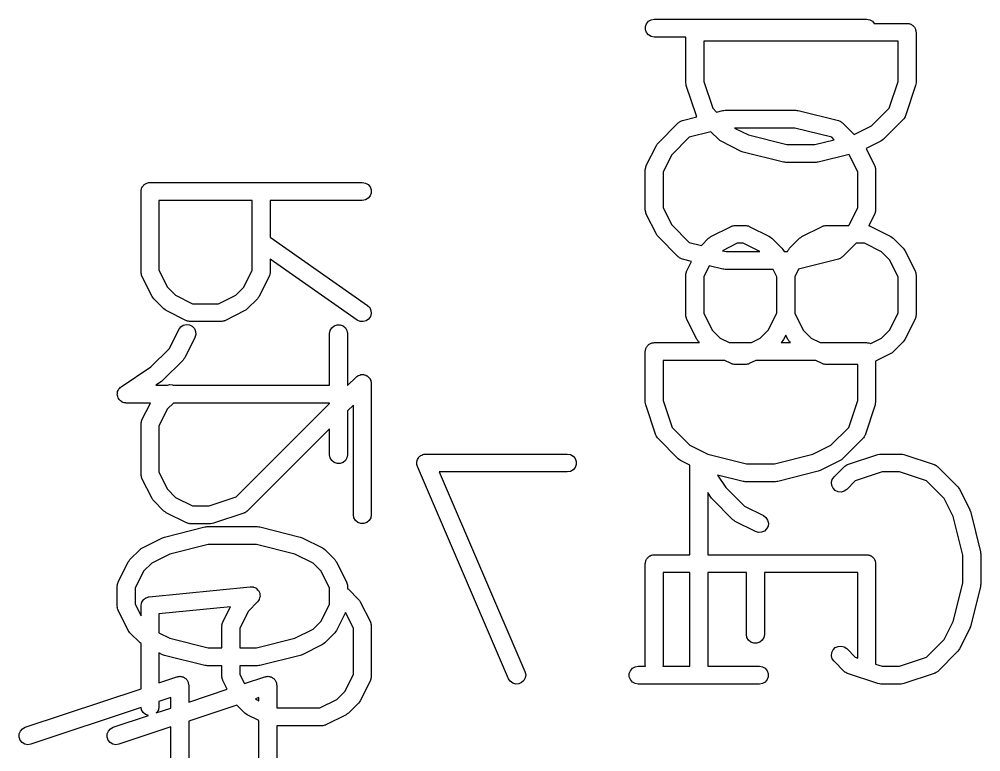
# Model space of a CAD drawing. Extents: x 7.9 to 72.3, y -91 to -26.2.
# Drawn here: x 56.13 to 61.59, y -48.11 to -43.94 of the extents above; entities that cross this region are included whole.
import ezdxf

# ---------------------------------------------------------------- set-up
doc = ezdxf.new("R2010")
doc.units = 0
doc.header["$MEASUREMENT"] = 0
doc.layers.add('BLACK', color=7, linetype='CONTINUOUS')

msp = doc.modelspace()

# ---------------------------------------------------------------- linework, layer by layer
at = {"layer": 'Black'}
for p, q in [((59.686, -43.9849), (59.6921, -43.9684)), ((59.6921, -43.9684), (59.7034, -43.9548)), ((59.7034, -43.9548), (59.7187, -43.946)), ((59.7187, -43.946), (59.736, -43.943)), ((59.736, -43.943), (60.9425, -43.943)), ((60.9425, -43.943), (60.9599, -43.946)), ((60.9599, -43.946), (60.9752, -43.9548)), ((60.9752, -43.9548), (60.9849, -43.9665)), ((60.9849, -43.9665), (61.1725, -43.9665)), ((61.1725, -43.9665), (61.1769, -43.9672)), ((61.1769, -43.9672), (61.1814, -43.9672)), ((61.1814, -43.9672), (61.1855, -43.9688)), ((61.1855, -43.9688), (61.1899, -43.9695)), ((61.1899, -43.9695), (61.1938, -43.9717)), ((61.1938, -43.9717), (61.1979, -43.9733)), ((61.1979, -43.9733), (61.2014, -43.9761)), ((59.686, -44.0026), (59.686, -43.9849)), ((59.6921, -44.0192), (59.686, -44.0026)), ((59.7034, -44.0327), (59.6921, -44.0192)), ((61.2014, -43.9761), (61.2052, -43.9783)), ((61.2052, -43.9783), (61.2081, -43.9818)), ((61.2081, -43.9818), (61.2115, -43.9846)), ((61.2115, -43.9846), (61.2137, -43.9885)), ((61.2137, -43.9885), (61.2165, -43.9919)), ((61.2165, -43.9919), (61.2181, -43.996)), ((61.2181, -43.996), (61.2203, -43.9999)), ((61.2203, -43.9999), (61.2211, -44.0043)), ((61.2211, -44.0043), (61.2226, -44.0084)), ((61.2226, -44.0084), (61.2226, -44.0129)), ((61.2226, -44.0129), (61.2233, -44.0173)), ((61.2233, -44.0173), (61.2233, -44.3045)), ((59.7187, -44.0415), (59.7034, -44.0327)), ((59.736, -44.0446), (59.7187, -44.0415)), ((59.9152, -44.0446), (59.736, -44.0446)), ((59.9152, -44.3045), (59.9152, -44.0446)), ((60.0168, -44.0681), (60.0168, -44.2963)), ((61.1217, -44.0681), (60.0168, -44.0681)), ((61.1217, -44.2963), (61.1217, -44.0681)), ((60.0168, -44.2963), (60.0679, -44.4494)), ((61.0707, -44.4494), (61.1217, -44.2963)), ((59.9167, -44.3125), (59.9152, -44.3045)), ((59.9179, -44.3206), (59.9167, -44.3125)), ((59.9753, -44.4929), (59.9179, -44.3206)), ((61.2207, -44.3206), (61.1633, -44.4929)), ((61.2219, -44.3125), (61.2207, -44.3206)), ((61.2233, -44.3045), (61.2219, -44.3125)), ((60.0679, -44.4494), (60.0892, -44.4707)), ((60.0892, -44.4707), (60.1259, -44.4616)), ((60.1259, -44.4616), (60.1321, -44.4611)), ((60.1321, -44.4611), (60.1382, -44.46)), ((60.1382, -44.46), (60.5404, -44.46)), ((60.5404, -44.46), (60.5465, -44.4611)), ((60.5465, -44.4611), (60.5527, -44.4616)), ((60.5527, -44.4616), (60.7825, -44.519)), ((60.9701, -44.55), (61.0707, -44.4494)), ((59.8869, -44.5222), (59.8916, -44.521)), ((59.8916, -44.521), (59.8961, -44.519)), ((59.8961, -44.519), (59.9776, -44.4986)), ((59.9767, -44.4955), (59.9753, -44.4929)), ((59.9775, -44.4983), (59.9767, -44.4955)), ((59.9776, -44.4986), (59.9775, -44.4983)), ((60.7825, -44.519), (60.787, -44.521)), ((60.787, -44.521), (60.7917, -44.5222)), ((61.151, -44.5128), (61.0361, -44.6277)), ((61.1527, -44.5104), (61.151, -44.5128)), ((61.1549, -44.5085), (61.1527, -44.5104)), ((61.1577, -44.5032), (61.1549, -44.5085)), ((61.1611, -44.4983), (61.1577, -44.5032)), ((61.1619, -44.4955), (61.1611, -44.4983)), ((61.1633, -44.4929), (61.1619, -44.4955)), ((59.7576, -44.6473), (59.8725, -44.5324)), ((59.8725, -44.5324), (59.8765, -44.5296)), ((59.8765, -44.5296), (59.88, -44.5262)), ((59.88, -44.5262), (59.8836, -44.5246)), ((59.8836, -44.5246), (59.8869, -44.5222)), ((60.1917, -44.5616), (60.271, -44.6013)), ((60.5341, -44.5616), (60.1917, -44.5616)), ((60.7442, -44.6142), (60.5341, -44.5616)), ((60.7917, -44.5222), (60.7949, -44.5245)), ((60.7949, -44.5245), (60.7986, -44.5262)), ((60.7986, -44.5262), (60.8021, -44.5296)), ((60.8021, -44.5296), (60.8061, -44.5324)), ((60.8061, -44.5324), (60.8726, -44.5988)), ((60.8726, -44.5988), (60.9701, -44.55)), ((59.9344, -44.6142), (59.8352, -44.7133)), ((60.058, -44.5832), (59.9344, -44.6142)), ((60.1025, -44.6277), (60.058, -44.5832)), ((60.1092, -44.6324), (60.1025, -44.6277)), ((60.271, -44.6013), (60.4894, -44.6559)), ((60.6492, -44.6559), (60.7586, -44.6285)), ((60.7586, -44.6285), (60.7442, -44.6142)), ((61.0361, -44.6277), (61.0295, -44.6324)), ((59.6906, -44.7754), (59.7481, -44.6605)), ((59.7481, -44.6605), (59.7529, -44.6539)), ((59.7529, -44.6539), (59.7576, -44.6473)), ((60.1157, -44.6372), (60.1092, -44.6324)), ((60.2306, -44.6947), (60.1157, -44.6372)), ((60.4894, -44.6559), (60.6492, -44.6559)), ((61.0229, -44.6372), (60.9397, -44.6788)), ((60.9397, -44.6788), (60.988, -44.7754)), ((61.0295, -44.6324), (61.0229, -44.6372)), ((59.8352, -44.7133), (59.7868, -44.8101)), ((60.2359, -44.6963), (60.2306, -44.6947)), ((60.241, -44.6985), (60.2359, -44.6963)), ((60.4708, -44.756), (60.241, -44.6985)), ((60.8424, -44.7123), (60.6678, -44.756)), ((60.8433, -44.7133), (60.8424, -44.7123)), ((60.8917, -44.8101), (60.8433, -44.7133)), ((59.6856, -44.7923), (59.6873, -44.7866)), ((59.6858, -44.7952), (59.6856, -44.7923)), ((59.6873, -44.7866), (59.6883, -44.7807)), ((59.6883, -44.7807), (59.6898, -44.7782)), ((59.6898, -44.7782), (59.6906, -44.7754)), ((60.477, -44.7564), (60.4708, -44.756)), ((60.4831, -44.7575), (60.477, -44.7564)), ((60.6555, -44.7575), (60.4831, -44.7575)), ((60.6616, -44.7564), (60.6555, -44.7575)), ((60.6678, -44.756), (60.6616, -44.7564)), ((60.988, -44.7754), (60.9888, -44.7782)), ((60.9888, -44.7782), (60.9903, -44.7807)), ((60.9903, -44.7807), (60.9913, -44.7866)), ((60.9913, -44.7866), (60.993, -44.7923)), ((60.993, -44.7923), (60.9928, -44.7952)), ((59.6852, -44.7981), (59.6858, -44.7952)), ((59.6852, -45.0279), (59.6852, -44.7981)), ((59.7868, -44.8101), (59.7868, -45.0159)), ((60.8917, -45.0159), (60.8917, -44.8101)), ((60.9928, -44.7952), (60.9933, -44.7981)), ((60.9933, -44.7981), (60.9933, -45.0279)), ((56.8233, -44.9049), (56.8255, -44.901)), ((56.8255, -44.901), (56.8271, -44.8969)), ((56.8271, -44.8969), (56.8299, -44.8935)), ((56.8299, -44.8935), (56.8321, -44.8896)), ((56.8321, -44.8896), (56.8355, -44.8868)), ((56.8355, -44.8868), (56.8384, -44.8833)), ((56.8384, -44.8833), (56.8422, -44.8811)), ((56.8422, -44.8811), (56.8456, -44.8783)), ((56.8456, -44.8783), (56.8498, -44.8767)), ((56.8498, -44.8767), (56.8537, -44.8745)), ((56.8537, -44.8745), (56.8581, -44.8738)), ((56.8581, -44.8738), (56.8622, -44.8722)), ((56.8622, -44.8722), (56.8667, -44.8722)), ((56.8667, -44.8722), (56.871, -44.8715)), ((56.871, -44.8715), (58.0775, -44.8715)), ((58.0775, -44.8715), (58.0949, -44.8745)), ((58.0949, -44.8745), (58.1102, -44.8833)), ((58.1102, -44.8833), (58.1215, -44.8969)), ((58.1215, -44.8969), (58.1276, -44.9134)), ((56.8202, -44.9223), (56.821, -44.9179)), ((56.8202, -45.3819), (56.8202, -44.9223)), ((56.821, -44.9134), (56.8225, -44.9093)), ((56.821, -44.9179), (56.821, -44.9134)), ((56.8225, -44.9093), (56.8233, -44.9049)), ((58.1215, -44.9477), (58.1102, -44.9612)), ((58.1276, -44.9311), (58.1215, -44.9477)), ((58.1276, -44.9134), (58.1276, -44.9311)), ((56.9218, -44.9731), (56.9218, -45.3699)), ((57.4522, -44.9731), (56.9218, -44.9731)), ((57.4522, -45.3699), (57.4522, -44.9731)), ((58.0775, -44.9731), (57.5538, -44.9731)), ((57.5538, -44.9731), (57.5538, -45.1831)), ((58.0949, -44.97), (58.0775, -44.9731)), ((58.1102, -44.9612), (58.0949, -44.97)), ((59.6858, -45.0308), (59.6852, -45.0279)), ((59.6856, -45.0337), (59.6858, -45.0308)), ((59.6873, -45.0394), (59.6856, -45.0337)), ((59.6883, -45.0453), (59.6873, -45.0394)), ((59.6898, -45.0478), (59.6883, -45.0453)), ((59.6906, -45.0506), (59.6898, -45.0478)), ((59.7481, -45.1655), (59.6906, -45.0506)), ((59.7868, -45.0159), (59.8353, -45.1127)), ((60.8433, -45.1127), (60.8917, -45.0159)), ((60.988, -45.0506), (60.9545, -45.1176)), ((60.9888, -45.0478), (60.988, -45.0506)), ((60.9903, -45.0453), (60.9888, -45.0478)), ((60.9913, -45.0394), (60.9903, -45.0453)), ((60.993, -45.0337), (60.9913, -45.0394)), ((60.9933, -45.0279), (60.9928, -45.0308)), ((60.9928, -45.0308), (60.993, -45.0337)), ((59.8353, -45.1127), (59.9344, -45.2118)), ((60.0582, -45.1783), (60.1731, -45.1209)), ((60.1731, -45.1209), (60.1759, -45.12)), ((60.1759, -45.12), (60.1785, -45.1186)), ((60.1785, -45.1186), (60.1843, -45.1175)), ((60.1843, -45.1175), (60.19, -45.1158)), ((60.19, -45.1158), (60.193, -45.116)), ((60.193, -45.116), (60.1959, -45.1155)), ((60.1959, -45.1155), (60.2533, -45.1155)), ((60.2533, -45.1155), (60.2562, -45.116)), ((60.2562, -45.116), (60.2591, -45.1158)), ((60.2591, -45.1158), (60.2648, -45.1175)), ((60.2648, -45.1175), (60.2707, -45.1186)), ((60.2707, -45.1186), (60.2732, -45.12)), ((60.2732, -45.12), (60.276, -45.1209)), ((60.276, -45.1209), (60.3909, -45.1783)), ((60.5753, -45.1783), (60.6902, -45.1209)), ((60.6902, -45.1209), (60.693, -45.12)), ((60.693, -45.12), (60.6956, -45.1186)), ((60.6956, -45.1186), (60.7014, -45.1175)), ((60.7014, -45.1175), (60.7071, -45.1158)), ((60.7071, -45.1158), (60.71, -45.116)), ((60.71, -45.116), (60.7129, -45.1155)), ((60.7129, -45.1155), (60.8406, -45.1155)), ((60.8406, -45.1155), (60.8433, -45.1127)), ((60.9545, -45.1176), (60.9601, -45.1186)), ((60.9601, -45.1186), (60.9626, -45.12)), ((60.9626, -45.12), (60.9655, -45.1209)), ((60.9655, -45.1209), (61.0804, -45.1783)), ((59.7529, -45.1721), (59.7481, -45.1655)), ((59.7576, -45.1787), (59.7529, -45.1721)), ((57.5538, -45.1831), (58.1067, -45.5701)), ((59.8725, -45.2936), (59.7576, -45.1787)), ((59.9344, -45.2118), (60.0037, -45.2292)), ((60.0037, -45.2292), (60.045, -45.1878)), ((60.045, -45.1878), (60.0517, -45.1832)), ((60.0517, -45.1832), (60.0582, -45.1783)), ((60.2078, -45.2171), (60.1237, -45.2592)), ((60.2413, -45.2171), (60.2078, -45.2171)), ((60.3358, -45.2644), (60.2413, -45.2171)), ((60.3909, -45.1783), (60.3975, -45.1832)), ((60.3975, -45.1832), (60.4041, -45.1878)), ((60.4041, -45.1878), (60.4616, -45.2453)), ((60.5046, -45.2453), (60.5621, -45.1878)), ((60.5621, -45.1878), (60.5688, -45.1832)), ((60.5688, -45.1832), (60.5753, -45.1783)), ((60.8826, -45.2171), (60.8061, -45.2936)), ((60.9307, -45.2171), (60.8826, -45.2171)), ((61.0276, -45.2655), (60.9307, -45.2171)), ((61.0804, -45.1783), (61.0869, -45.1832)), ((61.0869, -45.1832), (61.0936, -45.1878)), ((61.0936, -45.1878), (61.151, -45.2453)), ((60.1237, -45.2592), (60.1445, -45.2644)), ((60.1445, -45.2644), (60.3358, -45.2644)), ((60.4616, -45.2453), (60.4663, -45.252)), ((60.4663, -45.252), (60.4711, -45.2585)), ((60.4711, -45.2585), (60.474, -45.2644)), ((60.474, -45.2644), (60.4922, -45.2644)), ((60.4922, -45.2644), (60.4951, -45.2585)), ((60.4951, -45.2585), (60.5, -45.252)), ((60.5, -45.252), (60.5046, -45.2453)), ((61.0733, -45.3113), (61.0276, -45.2655)), ((61.151, -45.2453), (61.1557, -45.252)), ((61.1557, -45.252), (61.1605, -45.2585)), ((61.1605, -45.2585), (61.218, -45.3734)), ((58.0484, -45.6533), (57.5538, -45.3071)), ((57.5538, -45.3071), (57.5538, -45.3819)), ((59.8765, -45.2964), (59.8725, -45.2936)), ((59.88, -45.2998), (59.8765, -45.2964)), ((59.8836, -45.3014), (59.88, -45.2998)), ((59.8869, -45.3038), (59.8836, -45.3014)), ((59.8916, -45.305), (59.8869, -45.3038)), ((59.8961, -45.307), (59.8916, -45.305)), ((59.9474, -45.3198), (59.8961, -45.307)), ((59.9206, -45.3734), (59.9474, -45.3198)), ((60.7825, -45.307), (60.5562, -45.3636)), ((60.787, -45.305), (60.7825, -45.307)), ((60.7917, -45.3038), (60.787, -45.305)), ((60.795, -45.3014), (60.7917, -45.3038)), ((60.7986, -45.2998), (60.795, -45.3014)), ((60.8021, -45.2964), (60.7986, -45.2998)), ((60.8061, -45.2936), (60.8021, -45.2964)), ((61.1217, -45.4081), (61.0733, -45.3113)), ((56.8208, -45.3848), (56.8202, -45.3819)), ((56.8206, -45.3877), (56.8208, -45.3848)), ((56.8223, -45.3934), (56.8206, -45.3877)), ((56.8233, -45.3993), (56.8223, -45.3934)), ((56.9218, -45.3699), (56.9703, -45.4667)), ((57.4038, -45.4667), (57.4522, -45.3699)), ((57.5518, -45.3934), (57.5508, -45.3993)), ((57.5535, -45.3877), (57.5518, -45.3934)), ((57.5538, -45.3819), (57.5533, -45.3848)), ((57.5533, -45.3848), (57.5535, -45.3877)), ((59.9152, -45.3961), (59.9158, -45.3932)), ((59.9156, -45.3903), (59.9173, -45.3846)), ((59.9158, -45.3932), (59.9156, -45.3903)), ((59.9173, -45.3846), (59.9183, -45.3787)), ((59.9183, -45.3787), (59.9198, -45.3762)), ((59.9198, -45.3762), (59.9206, -45.3734)), ((60.0484, -45.3451), (60.0168, -45.4081)), ((60.1259, -45.3644), (60.0484, -45.3451)), ((60.1321, -45.3649), (60.1259, -45.3644)), ((60.1382, -45.366), (60.1321, -45.3649)), ((60.4112, -45.366), (60.1382, -45.366)), ((60.4323, -45.4081), (60.4112, -45.366)), ((60.5562, -45.3636), (60.5339, -45.4081)), ((61.218, -45.3734), (61.2188, -45.3762)), ((61.2188, -45.3762), (61.2203, -45.3787)), ((61.2203, -45.3787), (61.2213, -45.3846)), ((61.2213, -45.3846), (61.223, -45.3903)), ((61.223, -45.3903), (61.2228, -45.3932)), ((61.2228, -45.3932), (61.2233, -45.3961)), ((56.8248, -45.4018), (56.8233, -45.3993)), ((56.8256, -45.4046), (56.8248, -45.4018)), ((56.8831, -45.5195), (56.8256, -45.4046)), ((57.5485, -45.4046), (57.491, -45.5195)), ((57.5493, -45.4018), (57.5485, -45.4046)), ((57.5508, -45.3993), (57.5493, -45.4018)), ((59.9152, -45.6259), (59.9152, -45.3961)), ((60.0168, -45.4081), (60.0168, -45.6139)), ((60.4323, -45.6139), (60.4323, -45.4081)), ((60.5339, -45.4081), (60.5339, -45.6139)), ((61.1217, -45.6139), (61.1217, -45.4081)), ((61.2233, -45.3961), (61.2233, -45.6259)), ((56.9703, -45.4667), (57.016, -45.5125)), ((57.358, -45.5125), (57.4038, -45.4667)), ((56.8879, -45.526), (56.8831, -45.5195)), ((56.8926, -45.5327), (56.8879, -45.526)), ((56.95, -45.5902), (56.8926, -45.5327)), ((57.016, -45.5125), (57.1128, -45.5609)), ((57.2612, -45.5609), (57.358, -45.5125)), ((57.4815, -45.5327), (57.424, -45.5902)), ((57.4862, -45.526), (57.4815, -45.5327)), ((57.491, -45.5195), (57.4862, -45.526)), ((56.9567, -45.5948), (56.95, -45.5902)), ((56.9632, -45.5997), (56.9567, -45.5948)), ((57.0781, -45.6571), (56.9632, -45.5997)), ((57.1128, -45.5609), (57.2612, -45.5609)), ((57.4108, -45.5997), (57.2959, -45.6571)), ((57.4174, -45.5948), (57.4108, -45.5997)), ((57.424, -45.5902), (57.4174, -45.5948)), ((58.1067, -45.5701), (58.1192, -45.5825)), ((58.1192, -45.5825), (58.1266, -45.5985)), ((58.1266, -45.5985), (58.1282, -45.6161)), ((57.0809, -45.658), (57.0781, -45.6571)), ((57.0835, -45.6594), (57.0809, -45.658)), ((57.0893, -45.6605), (57.0835, -45.6594)), ((57.095, -45.6622), (57.0893, -45.6605)), ((57.098, -45.662), (57.095, -45.6622)), ((57.1009, -45.6625), (57.098, -45.662)), ((57.2732, -45.6625), (57.1009, -45.6625)), ((57.2761, -45.662), (57.2732, -45.6625)), ((57.279, -45.6622), (57.2761, -45.662)), ((57.2847, -45.6605), (57.279, -45.6622)), ((57.2906, -45.6594), (57.2847, -45.6605)), ((57.2931, -45.658), (57.2906, -45.6594)), ((57.2959, -45.6571), (57.2931, -45.658)), ((58.0644, -45.6608), (58.0484, -45.6533)), ((58.082, -45.6623), (58.0644, -45.6608)), ((58.099, -45.6577), (58.082, -45.6623)), ((58.1135, -45.6476), (58.099, -45.6577)), ((58.1236, -45.6332), (58.1135, -45.6476)), ((58.1282, -45.6161), (58.1236, -45.6332)), ((59.9158, -45.6288), (59.9152, -45.6259)), ((59.9156, -45.6317), (59.9158, -45.6288)), ((59.9173, -45.6374), (59.9156, -45.6317)), ((59.9183, -45.6433), (59.9173, -45.6374)), ((59.9198, -45.6458), (59.9183, -45.6433)), ((59.9206, -45.6486), (59.9198, -45.6458)), ((59.9781, -45.7636), (59.9206, -45.6486)), ((60.0168, -45.6139), (60.0652, -45.7107)), ((60.3839, -45.7107), (60.4323, -45.6139)), ((60.5339, -45.6139), (60.5823, -45.7107)), ((61.0733, -45.7107), (61.1217, -45.6139)), ((61.218, -45.6486), (61.1605, -45.7636)), ((61.2188, -45.6458), (61.218, -45.6486)), ((61.2203, -45.6433), (61.2188, -45.6458)), ((61.2213, -45.6374), (61.2203, -45.6433)), ((61.223, -45.6317), (61.2213, -45.6374)), ((61.2233, -45.6259), (61.2228, -45.6288)), ((61.2228, -45.6288), (61.223, -45.6317)), ((56.9816, -45.8146), (57.0353, -45.7071)), ((57.0353, -45.7071), (57.0458, -45.6929)), ((57.0458, -45.6929), (57.0606, -45.6832)), ((57.0606, -45.6832), (57.0777, -45.6791)), ((57.0777, -45.6791), (57.0952, -45.6811)), ((57.0952, -45.6811), (57.111, -45.689)), ((57.111, -45.689), (57.1232, -45.7018)), ((57.1232, -45.7018), (57.1302, -45.718)), ((57.1302, -45.718), (57.1312, -45.7356)), ((57.8917, -45.7298), (57.8948, -45.7124)), ((57.8948, -45.7124), (57.9036, -45.6972)), ((57.9036, -45.6972), (57.9171, -45.6858)), ((57.9171, -45.6858), (57.9337, -45.6798)), ((57.9337, -45.6798), (57.9514, -45.6798)), ((57.9514, -45.6798), (57.9679, -45.6858)), ((57.9679, -45.6858), (57.9815, -45.6972)), ((57.9815, -45.6972), (57.9903, -45.7124)), ((57.9903, -45.7124), (57.9933, -45.7298)), ((60.0652, -45.7107), (60.111, -45.7565)), ((60.3381, -45.7565), (60.3839, -45.7107)), ((60.5823, -45.7107), (60.6281, -45.7565)), ((61.0276, -45.7565), (61.0733, -45.7107)), ((57.1262, -45.7525), (57.0687, -45.8674)), ((57.1312, -45.7356), (57.1262, -45.7525)), ((57.8917, -46.0237), (57.8917, -45.7298)), ((57.9933, -45.7298), (57.9933, -46.0262)), ((59.9829, -45.7701), (59.9781, -45.7636)), ((59.9876, -45.7768), (59.9829, -45.7701)), ((59.9923, -45.7814), (59.9876, -45.7768)), ((60.111, -45.7565), (60.1608, -45.7814)), ((60.2883, -45.7814), (60.3381, -45.7565)), ((60.4616, -45.7768), (60.4569, -45.7814)), ((60.4663, -45.7701), (60.4616, -45.7768)), ((60.4711, -45.7636), (60.4663, -45.7701)), ((60.4831, -45.7395), (60.4711, -45.7636)), ((60.4951, -45.7636), (60.4831, -45.7395)), ((60.5, -45.7701), (60.4951, -45.7636)), ((60.5046, -45.7768), (60.5, -45.7701)), ((60.5093, -45.7814), (60.5046, -45.7768)), ((60.6281, -45.7565), (60.6779, -45.7814)), ((60.9657, -45.7874), (61.0276, -45.7565)), ((61.151, -45.7768), (61.0936, -45.8342)), ((61.1557, -45.7701), (61.151, -45.7768)), ((61.1605, -45.7636), (61.1557, -45.7701)), ((56.876, -45.9201), (56.9816, -45.8146)), ((59.6852, -45.8322), (59.686, -45.8279)), ((59.686, -45.8234), (59.6875, -45.8192)), ((59.686, -45.8279), (59.686, -45.8234)), ((59.6875, -45.8192), (59.6883, -45.8149)), ((59.6883, -45.8149), (59.6905, -45.811)), ((59.6905, -45.811), (59.6921, -45.8068)), ((59.6921, -45.8068), (59.6949, -45.8034)), ((59.6949, -45.8034), (59.6971, -45.7996)), ((59.6971, -45.7996), (59.7005, -45.7967)), ((59.7005, -45.7967), (59.7034, -45.7933)), ((59.7034, -45.7933), (59.7072, -45.7911)), ((59.7072, -45.7911), (59.7106, -45.7882)), ((59.7106, -45.7882), (59.7148, -45.7867)), ((59.7148, -45.7867), (59.7187, -45.7845)), ((59.7187, -45.7845), (59.7231, -45.7837)), ((59.7231, -45.7837), (59.7272, -45.7822)), ((59.7272, -45.7822), (59.7317, -45.7822)), ((59.7317, -45.7822), (59.736, -45.7814)), ((59.736, -45.7814), (59.9923, -45.7814)), ((60.1608, -45.7814), (60.2883, -45.7814)), ((60.4569, -45.7814), (60.5093, -45.7814)), ((60.6779, -45.7814), (60.9425, -45.7814)), ((60.9425, -45.7814), (60.9469, -45.7822)), ((60.9469, -45.7822), (60.9514, -45.7822)), ((60.9514, -45.7822), (60.9555, -45.7837)), ((60.9555, -45.7837), (60.9599, -45.7845)), ((60.9599, -45.7845), (60.9638, -45.7867)), ((60.9638, -45.7867), (60.9657, -45.7874)), ((57.0592, -45.8806), (56.9443, -45.9955)), ((57.0639, -45.874), (57.0592, -45.8806)), ((57.0687, -45.8674), (57.0639, -45.874)), ((59.6852, -46.1195), (59.6852, -45.8322)), ((60.1369, -45.883), (59.7868, -45.883)), ((59.7868, -45.883), (59.7868, -46.1113)), ((60.1731, -45.9012), (60.1369, -45.883)), ((60.3123, -45.883), (60.276, -45.9012)), ((60.6539, -45.883), (60.3123, -45.883)), ((60.6902, -45.9012), (60.6539, -45.883)), ((61.0804, -45.8437), (60.9933, -45.8872)), ((61.0869, -45.8389), (61.0804, -45.8437)), ((61.0936, -45.8342), (61.0869, -45.8389)), ((56.7079, -46.0323), (56.876, -45.9201)), ((60.1759, -45.902), (60.1731, -45.9012)), ((60.1785, -45.9035), (60.1759, -45.902)), ((60.1843, -45.9045), (60.1785, -45.9035)), ((60.19, -45.9062), (60.1843, -45.9045)), ((60.193, -45.906), (60.19, -45.9062)), ((60.1959, -45.9065), (60.193, -45.906)), ((60.2533, -45.9065), (60.1959, -45.9065)), ((60.2562, -45.906), (60.2533, -45.9065)), ((60.2591, -45.9062), (60.2562, -45.906)), ((60.2648, -45.9045), (60.2591, -45.9062)), ((60.2707, -45.9035), (60.2648, -45.9045)), ((60.2732, -45.902), (60.2707, -45.9035)), ((60.276, -45.9012), (60.2732, -45.902)), ((60.693, -45.902), (60.6902, -45.9012)), ((60.6956, -45.9035), (60.693, -45.902)), ((60.7014, -45.9045), (60.6956, -45.9035)), ((60.7071, -45.9062), (60.7014, -45.9045)), ((60.71, -45.906), (60.7071, -45.9062)), ((60.7129, -45.9065), (60.71, -45.906)), ((60.8917, -45.9065), (60.7129, -45.9065)), ((60.8917, -46.1113), (60.8917, -45.9065)), ((60.9933, -45.8872), (60.9933, -46.1195)), ((56.9443, -45.9955), (56.9402, -45.9984)), ((57.9933, -46.0262), (58.0416, -45.9779)), ((58.0416, -45.9779), (58.0471, -45.9741)), ((58.0471, -45.9741), (58.0521, -45.9699)), ((58.0521, -45.9699), (58.0542, -45.9691)), ((58.0542, -45.9691), (58.0561, -45.9678)), ((58.0561, -45.9678), (58.0625, -45.9661)), ((58.0625, -45.9661), (58.0687, -45.9638)), ((58.0687, -45.9638), (58.071, -45.9638)), ((58.071, -45.9638), (58.0731, -45.9632)), ((58.0731, -45.9632), (58.0797, -45.9638)), ((58.0797, -45.9638), (58.0864, -45.9638)), ((58.0864, -45.9638), (58.0885, -45.9646)), ((58.0885, -45.9646), (58.0907, -45.9648)), ((58.0907, -45.9648), (58.0967, -45.9676)), ((58.0967, -45.9676), (58.1029, -45.9699)), ((58.1029, -45.9699), (58.1047, -45.9713)), ((58.1047, -45.9713), (58.1067, -45.9722)), ((58.1067, -45.9722), (58.1114, -45.9769)), ((58.1114, -45.9769), (58.1165, -45.9812)), ((58.1165, -45.9812), (58.1176, -45.9831)), ((58.1176, -45.9831), (58.1192, -45.9847)), ((58.1192, -45.9847), (58.122, -45.9907)), ((58.122, -45.9907), (58.1253, -45.9965)), ((56.69, -46.0548), (56.6921, -46.0491)), ((56.6921, -46.0491), (56.6939, -46.047)), ((56.6939, -46.047), (56.6951, -46.0444)), ((56.6951, -46.0444), (56.6995, -46.0403)), ((56.6995, -46.0403), (56.7034, -46.0356)), ((56.7034, -46.0356), (56.7058, -46.0342)), ((56.7058, -46.0342), (56.7079, -46.0323)), ((56.9366, -46.0019), (56.9038, -46.0237)), ((56.9038, -46.0237), (56.9703, -46.0237)), ((56.9402, -45.9984), (56.9366, -46.0019)), ((56.9703, -46.0237), (56.9815, -46.0207)), ((56.9815, -46.0207), (56.9991, -46.0222)), ((56.9991, -46.0222), (57.0023, -46.0237)), ((57.0023, -46.0237), (57.8917, -46.0237)), ((58.1253, -45.9965), (58.1257, -45.9987)), ((58.1257, -45.9987), (58.1266, -46.0007)), ((58.1266, -46.0007), (58.1272, -46.0073)), ((58.1272, -46.0073), (58.1283, -46.0139)), ((58.1283, -46.0139), (58.1283, -46.7607)), ((56.6854, -46.0778), (56.686, -46.0718)), ((56.686, -46.0805), (56.6854, -46.0778)), ((56.686, -46.0657), (56.687, -46.0631)), ((56.686, -46.0718), (56.686, -46.0657)), ((56.686, -46.0833), (56.686, -46.0805)), ((56.6881, -46.089), (56.686, -46.0833)), ((56.687, -46.0631), (56.6873, -46.0603)), ((56.6873, -46.0603), (56.69, -46.0548)), ((56.6895, -46.0949), (56.6881, -46.089)), ((56.6911, -46.0973), (56.6895, -46.0949)), ((56.6921, -46.0999), (56.6911, -46.0973)), ((56.696, -46.1046), (56.6921, -46.0999)), ((56.6993, -46.1096), (56.696, -46.1046)), ((56.7016, -46.1113), (56.6993, -46.1096)), ((56.7034, -46.1134), (56.7016, -46.1113)), ((56.7086, -46.1165), (56.7034, -46.1134)), ((56.7135, -46.1201), (56.7086, -46.1165)), ((56.7162, -46.1209), (56.7135, -46.1201)), ((56.7187, -46.1223), (56.7162, -46.1209)), ((56.7246, -46.1233), (56.7187, -46.1223)), ((56.7305, -46.125), (56.7246, -46.1233)), ((56.7333, -46.1248), (56.7305, -46.125)), ((56.736, -46.1253), (56.7333, -46.1248)), ((56.8734, -46.1253), (56.736, -46.1253)), ((56.8256, -46.2209), (56.8734, -46.1253)), ((56.9703, -46.1589), (56.9218, -46.2557)), ((57.0038, -46.1253), (56.9703, -46.1589)), ((57.8917, -46.1253), (57.0038, -46.1253)), ((57.3607, -46.6589), (57.8917, -46.1278)), ((57.8917, -46.1278), (57.8917, -46.1253)), ((58.0267, -46.1365), (57.9933, -46.1699)), ((58.0267, -46.7607), (58.0267, -46.1365)), ((59.6867, -46.1275), (59.6852, -46.1195)), ((59.6879, -46.1356), (59.6867, -46.1275)), ((59.7453, -46.3079), (59.6879, -46.1356)), ((59.7868, -46.1113), (59.8379, -46.2644)), ((60.8407, -46.2644), (60.8917, -46.1113)), ((60.9907, -46.1356), (60.9333, -46.3079)), ((60.9919, -46.1275), (60.9907, -46.1356)), ((60.9933, -46.1195), (60.9919, -46.1275)), ((57.9933, -46.1699), (57.9933, -46.4192)), ((56.8202, -46.2437), (56.8208, -46.2408)), ((56.8202, -46.5309), (56.8202, -46.2437)), ((56.8206, -46.2379), (56.8223, -46.2322)), ((56.8208, -46.2408), (56.8206, -46.2379)), ((56.8223, -46.2322), (56.8233, -46.2263)), ((56.8233, -46.2263), (56.8248, -46.2238)), ((56.8248, -46.2238), (56.8256, -46.2209)), ((56.9218, -46.2557), (56.9218, -46.5189)), ((59.8379, -46.2644), (59.9385, -46.365)), ((60.7401, -46.365), (60.8407, -46.2644)), ((57.8917, -46.2715), (57.424, -46.7392)), ((57.8917, -46.4192), (57.8917, -46.2715)), ((59.7467, -46.3105), (59.7453, -46.3079)), ((59.7475, -46.3133), (59.7467, -46.3105)), ((59.7509, -46.3182), (59.7475, -46.3133)), ((59.7537, -46.3234), (59.7509, -46.3182)), ((59.7559, -46.3254), (59.7537, -46.3234)), ((60.9249, -46.3234), (60.9227, -46.3254)), ((60.9277, -46.3182), (60.9249, -46.3234)), ((60.9311, -46.3133), (60.9277, -46.3182)), ((60.9319, -46.3105), (60.9311, -46.3133)), ((60.9333, -46.3079), (60.9319, -46.3105)), ((59.7576, -46.3278), (59.7559, -46.3254)), ((59.8725, -46.4427), (59.7576, -46.3278)), ((59.9385, -46.365), (60.041, -46.4163)), ((60.6376, -46.4163), (60.7401, -46.365)), ((60.921, -46.3278), (60.8061, -46.4427)), ((60.9227, -46.3254), (60.921, -46.3278)), ((57.8948, -46.4366), (57.8917, -46.4192)), ((57.9933, -46.4192), (57.9903, -46.4366)), ((58.3971, -46.4356), (58.4013, -46.4316)), ((58.4013, -46.4316), (58.4051, -46.4271)), ((58.4051, -46.4271), (58.4077, -46.4256)), ((58.4077, -46.4256), (58.4099, -46.4235)), ((58.4099, -46.4235), (58.4153, -46.4212)), ((58.4153, -46.4212), (58.4204, -46.4183)), ((58.4204, -46.4183), (58.4234, -46.4178)), ((58.4234, -46.4178), (58.4262, -46.4166)), ((58.4262, -46.4166), (58.432, -46.4163)), ((58.432, -46.4163), (58.4378, -46.4152)), ((58.4378, -46.4152), (59.2421, -46.4152)), ((59.2421, -46.4152), (59.2595, -46.4183)), ((59.2595, -46.4183), (59.2747, -46.4271)), ((59.2747, -46.4271), (59.2861, -46.4406)), ((60.041, -46.4163), (60.2594, -46.4709)), ((60.4192, -46.4709), (60.6376, -46.4163)), ((60.8347, -46.4753), (61.0071, -46.4179)), ((61.0071, -46.4179), (61.0151, -46.4167)), ((61.0151, -46.4167), (61.0231, -46.4152)), ((61.0231, -46.4152), (61.138, -46.4152)), ((61.138, -46.4152), (61.146, -46.4167)), ((61.146, -46.4167), (61.1541, -46.4179)), ((61.1541, -46.4179), (61.3264, -46.4753)), ((57.9036, -46.4519), (57.8948, -46.4366)), ((57.9171, -46.4632), (57.9036, -46.4519)), ((57.9337, -46.4693), (57.9171, -46.4632)), ((57.9514, -46.4693), (57.9337, -46.4693)), ((57.9679, -46.4632), (57.9514, -46.4693)), ((57.9815, -46.4519), (57.9679, -46.4632)), ((57.9903, -46.4366), (57.9815, -46.4519)), ((58.387, -46.4689), (58.3877, -46.4631)), ((58.3877, -46.4718), (58.387, -46.4689)), ((58.3877, -46.4572), (58.3888, -46.4544)), ((58.3877, -46.4631), (58.3877, -46.4572)), ((58.3877, -46.4749), (58.3877, -46.4718)), ((58.3897, -46.4804), (58.3877, -46.4749)), ((58.3888, -46.4544), (58.3891, -46.4514)), ((58.3891, -46.4514), (58.3918, -46.4461)), ((58.3911, -46.4861), (58.3897, -46.4804)), ((58.9081, -47.6926), (58.3911, -46.4861)), ((58.3918, -46.4461), (58.3938, -46.4406)), ((58.3938, -46.4406), (58.3957, -46.4383)), ((58.3957, -46.4383), (58.3971, -46.4356)), ((59.2861, -46.4406), (59.2921, -46.4572)), ((59.2921, -46.4749), (59.2861, -46.4914)), ((59.2921, -46.4572), (59.2921, -46.4749)), ((59.8792, -46.4474), (59.8725, -46.4427)), ((59.8857, -46.4522), (59.8792, -46.4474)), ((59.9382, -46.4784), (59.8857, -46.4522)), ((59.9382, -46.9879), (59.9382, -46.4784)), ((60.2594, -46.4709), (60.4192, -46.4709)), ((60.7929, -46.4522), (60.678, -46.5097)), ((60.7995, -46.4473), (60.7929, -46.4522)), ((60.8061, -46.4427), (60.7995, -46.4473)), ((60.8148, -46.4876), (60.8172, -46.4859)), ((60.8172, -46.4859), (60.8192, -46.4837)), ((60.8192, -46.4837), (60.8244, -46.4809)), ((60.8244, -46.4809), (60.8293, -46.4775)), ((60.8293, -46.4775), (60.8321, -46.4767)), ((60.8321, -46.4767), (60.8347, -46.4753)), ((61.3264, -46.4753), (61.329, -46.4767)), ((61.329, -46.4767), (61.3318, -46.4775)), ((61.3318, -46.4775), (61.3367, -46.4809)), ((61.3367, -46.4809), (61.342, -46.4837)), ((61.342, -46.4837), (61.3439, -46.4859)), ((61.3439, -46.4859), (61.3463, -46.4876)), ((56.8208, -46.5338), (56.8202, -46.5309)), ((56.8206, -46.5367), (56.8208, -46.5338)), ((56.8223, -46.5424), (56.8206, -46.5367)), ((56.9218, -46.5189), (56.9703, -46.6157)), ((59.2421, -46.5168), (58.5148, -46.5168)), ((58.5148, -46.5168), (59.0015, -47.6525)), ((59.2595, -46.5138), (59.2421, -46.5168)), ((59.2747, -46.505), (59.2595, -46.5138)), ((59.2861, -46.4914), (59.2747, -46.505)), ((60.2408, -46.5709), (60.0958, -46.5347)), ((60.0958, -46.5347), (60.1434, -46.606)), ((60.6676, -46.5135), (60.4378, -46.5709)), ((60.6727, -46.5112), (60.6676, -46.5135)), ((60.678, -46.5097), (60.6727, -46.5112)), ((60.7574, -46.545), (60.8148, -46.4876)), ((61.0314, -46.5168), (60.8782, -46.5679)), ((61.1298, -46.5168), (61.0314, -46.5168)), ((61.2829, -46.5679), (61.1298, -46.5168)), ((61.3463, -46.4876), (61.4612, -46.6025)), ((56.8233, -46.5483), (56.8223, -46.5424)), ((56.8248, -46.5508), (56.8233, -46.5483)), ((56.8256, -46.5536), (56.8248, -46.5508)), ((56.8831, -46.6686), (56.8256, -46.5536)), ((60.247, -46.5714), (60.2408, -46.5709)), ((60.2531, -46.5725), (60.247, -46.5714)), ((60.4255, -46.5725), (60.2531, -46.5725)), ((60.4316, -46.5714), (60.4255, -46.5725)), ((60.4378, -46.5709), (60.4316, -46.5714)), ((60.7427, -46.5765), (60.7473, -46.5595)), ((60.7442, -46.5941), (60.7427, -46.5765)), ((60.7517, -46.6101), (60.7442, -46.5941)), ((60.7473, -46.5595), (60.7574, -46.545)), ((60.8782, -46.5679), (60.8292, -46.6169)), ((61.3835, -46.6685), (61.2829, -46.5679)), ((56.9703, -46.6157), (57.016, -46.6615)), ((60.0616, -46.6666), (60.0398, -46.6338)), ((60.0398, -46.6338), (60.0398, -46.9879)), ((60.1434, -46.606), (60.2489, -46.7116)), ((60.7642, -46.6226), (60.7517, -46.6101)), ((60.7802, -46.63), (60.7642, -46.6226)), ((60.7977, -46.6316), (60.7802, -46.63)), ((60.8148, -46.627), (60.7977, -46.6316)), ((60.8292, -46.6169), (60.8148, -46.627)), ((61.4612, -46.6025), (61.4659, -46.6092)), ((61.4659, -46.6092), (61.4707, -46.6157)), ((61.4707, -46.6157), (61.5282, -46.7306)), ((56.8879, -46.6751), (56.8831, -46.6686)), ((56.8926, -46.6818), (56.8879, -46.6751)), ((56.95, -46.7392), (56.8926, -46.6818)), ((57.016, -46.6615), (57.1128, -46.7099)), ((57.2075, -46.7099), (57.3607, -46.6589)), ((60.0651, -46.6702), (60.0616, -46.6666)), ((60.068, -46.6743), (60.0651, -46.6702)), ((60.1829, -46.7892), (60.068, -46.6743)), ((61.4348, -46.771), (61.3835, -46.6685)), ((56.9567, -46.7439), (56.95, -46.7392)), ((56.9632, -46.7487), (56.9567, -46.7439)), ((57.0781, -46.8062), (56.9632, -46.7487)), ((57.1128, -46.7099), (57.2075, -46.7099)), ((57.4042, -46.7515), (57.2318, -46.8089)), ((57.4068, -46.7501), (57.4042, -46.7515)), ((57.4096, -46.7493), (57.4068, -46.7501)), ((57.4145, -46.7459), (57.4096, -46.7493)), ((57.4197, -46.7431), (57.4145, -46.7459)), ((57.4216, -46.7409), (57.4197, -46.7431)), ((57.424, -46.7392), (57.4216, -46.7409)), ((58.0298, -46.7781), (58.0267, -46.7607)), ((58.1283, -46.7607), (58.1253, -46.7781)), ((60.2489, -46.7116), (60.3564, -46.7653)), ((61.5282, -46.7306), (61.5298, -46.7359)), ((61.5298, -46.7359), (61.532, -46.741)), ((61.532, -46.741), (61.5895, -46.9708)), ((57.0809, -46.807), (57.0781, -46.8062)), ((57.0835, -46.8085), (57.0809, -46.807)), ((57.0893, -46.8095), (57.0835, -46.8085)), ((57.095, -46.8112), (57.0893, -46.8095)), ((57.098, -46.811), (57.095, -46.8112)), ((57.1009, -46.8115), (57.098, -46.811)), ((57.2158, -46.8115), (57.1009, -46.8115)), ((57.2238, -46.8101), (57.2158, -46.8115)), ((57.2318, -46.8089), (57.2238, -46.8101)), ((58.0386, -46.7934), (58.0298, -46.7781)), ((58.0521, -46.8047), (58.0386, -46.7934)), ((58.0687, -46.8108), (58.0521, -46.8047)), ((58.0864, -46.8108), (58.0687, -46.8108)), ((58.1029, -46.8047), (58.0864, -46.8108)), ((58.1165, -46.7934), (58.1029, -46.8047)), ((58.1253, -46.7781), (58.1165, -46.7934)), ((60.1895, -46.7939), (60.1829, -46.7892)), ((60.1961, -46.7987), (60.1895, -46.7939)), ((60.311, -46.8562), (60.1961, -46.7987)), ((60.3564, -46.7653), (60.3706, -46.7758)), ((60.3706, -46.7758), (60.3803, -46.7906)), ((60.3803, -46.7906), (60.3844, -46.8077)), ((60.3844, -46.8077), (60.3824, -46.8252)), ((61.4894, -46.9894), (61.4348, -46.771)), ((56.9535, -46.887), (57.1833, -46.8296)), ((57.1833, -46.8296), (57.1895, -46.8291)), ((57.1895, -46.8291), (57.1957, -46.8281)), ((57.1957, -46.8281), (57.4829, -46.8281)), ((57.4829, -46.8281), (57.4891, -46.8291)), ((57.4891, -46.8291), (57.4952, -46.8296)), ((57.4952, -46.8296), (57.7251, -46.887)), ((60.3279, -46.8612), (60.311, -46.8562)), ((60.3455, -46.8602), (60.3279, -46.8612)), ((60.3617, -46.8532), (60.3455, -46.8602)), ((60.3745, -46.841), (60.3617, -46.8532)), ((60.3824, -46.8252), (60.3745, -46.841)), ((56.8282, -46.9483), (56.9431, -46.8909)), ((56.9431, -46.8909), (56.9485, -46.8893)), ((56.9485, -46.8893), (56.9535, -46.887)), ((57.7251, -46.887), (57.7301, -46.8893)), ((57.7301, -46.8893), (57.7355, -46.8909)), ((57.7355, -46.8909), (57.8504, -46.9483)), ((56.7576, -47.0153), (56.815, -46.9578)), ((56.815, -46.9578), (56.8217, -46.9532)), ((56.8217, -46.9532), (56.8282, -46.9483)), ((57.2019, -46.9297), (56.9836, -46.9842)), ((57.4767, -46.9297), (57.2019, -46.9297)), ((57.695, -46.9842), (57.4767, -46.9297)), ((57.8504, -46.9483), (57.8569, -46.9532)), ((57.8569, -46.9532), (57.8636, -46.9578)), ((57.8636, -46.9578), (57.921, -47.0153)), ((61.5895, -46.9708), (61.5899, -46.977)), ((61.5899, -46.977), (61.591, -46.9831)), ((56.6906, -47.1434), (56.7481, -47.0285)), ((56.7481, -47.0285), (56.7529, -47.022)), ((56.7529, -47.022), (56.7576, -47.0153)), ((56.9836, -46.9842), (56.881, -47.0355)), ((57.7976, -47.0355), (57.695, -46.9842)), ((57.921, -47.0153), (57.9257, -47.022)), ((57.9257, -47.022), (57.9305, -47.0285)), ((57.9305, -47.0285), (57.988, -47.1434)), ((59.686, -47.0299), (59.6875, -47.0257)), ((59.686, -47.0344), (59.686, -47.0299)), ((59.6875, -47.0257), (59.6883, -47.0214)), ((59.6883, -47.0214), (59.6905, -47.0175)), ((59.6905, -47.0175), (59.6921, -47.0133)), ((59.6921, -47.0133), (59.6949, -47.0099)), ((59.6949, -47.0099), (59.6971, -47.0061)), ((59.6971, -47.0061), (59.7005, -47.0032)), ((59.7005, -47.0032), (59.7034, -46.9998)), ((59.7034, -46.9998), (59.7072, -46.9976)), ((59.7072, -46.9976), (59.7106, -46.9947)), ((59.7106, -46.9947), (59.7148, -46.9932)), ((59.7148, -46.9932), (59.7187, -46.991)), ((59.7187, -46.991), (59.7231, -46.9902)), ((59.7231, -46.9902), (59.7272, -46.9887)), ((59.7272, -46.9887), (59.7317, -46.9887)), ((59.7317, -46.9887), (59.736, -46.9879)), ((59.736, -46.9879), (59.9382, -46.9879)), ((60.0398, -46.9879), (60.9425, -46.9879)), ((60.9425, -46.9879), (60.9469, -46.9887)), ((60.9469, -46.9887), (60.9514, -46.9887)), ((60.9514, -46.9887), (60.9555, -46.9902)), ((60.9555, -46.9902), (60.9599, -46.991)), ((60.9599, -46.991), (60.9638, -46.9932)), ((60.9638, -46.9932), (60.9679, -46.9947)), ((60.9679, -46.9947), (60.9714, -46.9976)), ((60.9714, -46.9976), (60.9752, -46.9998)), ((60.9752, -46.9998), (60.9781, -47.0032)), ((60.9781, -47.0032), (60.9815, -47.0061)), ((60.9815, -47.0061), (60.9837, -47.0099)), ((60.9837, -47.0099), (60.9865, -47.0133)), ((60.9865, -47.0133), (60.9881, -47.0175)), ((60.9881, -47.0175), (60.9903, -47.0214)), ((60.9903, -47.0214), (60.9911, -47.0257)), ((60.9911, -47.0257), (60.9926, -47.0299)), ((60.9926, -47.0299), (60.9926, -47.0344)), ((61.4894, -47.1492), (61.4894, -46.9894)), ((61.591, -46.9831), (61.591, -47.1555)), ((56.8352, -47.0813), (56.7868, -47.1781)), ((56.881, -47.0355), (56.8352, -47.0813)), ((57.8433, -47.0813), (57.7976, -47.0355)), ((57.8917, -47.1781), (57.8433, -47.0813)), ((59.6852, -47.0387), (59.686, -47.0344)), ((59.6852, -47.6133), (59.6852, -47.0387)), ((60.9926, -47.0344), (60.9933, -47.0387)), ((60.9933, -47.0387), (60.9933, -47.6091)), ((59.7868, -47.0895), (59.7868, -47.6133)), ((59.9382, -47.0895), (59.7868, -47.0895)), ((59.9382, -47.6217), (59.9382, -47.0895)), ((60.2598, -47.0895), (60.0398, -47.0895)), ((60.0398, -47.0895), (60.0398, -47.6217)), ((60.2598, -47.4409), (60.2598, -47.0895)), ((60.8917, -47.0895), (60.3614, -47.0895)), ((60.3614, -47.0895), (60.3614, -47.4409)), ((60.8917, -47.5752), (60.8917, -47.0895)), ((56.6852, -47.1661), (56.6858, -47.1632)), ((56.6852, -47.281), (56.6852, -47.1661)), ((56.6856, -47.1603), (56.6873, -47.1546)), ((56.6858, -47.1632), (56.6856, -47.1603)), ((56.6873, -47.1546), (56.6883, -47.1487)), ((56.6883, -47.1487), (56.6898, -47.1462)), ((56.6898, -47.1462), (56.6906, -47.1434)), ((56.7868, -47.1781), (56.7868, -47.269)), ((56.866, -47.2273), (57.4405, -47.1698)), ((57.4405, -47.1698), (57.4408, -47.1698)), ((57.4408, -47.1698), (57.4411, -47.1698)), ((57.4411, -47.1698), (57.4496, -47.1705)), ((57.4496, -47.1705), (57.4581, -47.1711)), ((57.4581, -47.1711), (57.4584, -47.1713)), ((57.4584, -47.1713), (57.4587, -47.1713)), ((57.4587, -47.1713), (57.4664, -47.1749)), ((57.4664, -47.1749), (57.4742, -47.1784)), ((57.4742, -47.1784), (57.4744, -47.1786)), ((57.4744, -47.1786), (57.4747, -47.1787)), ((57.4747, -47.1787), (57.4807, -47.1847)), ((57.4807, -47.1847), (57.4868, -47.1907)), ((57.4868, -47.1907), (57.487, -47.191)), ((57.487, -47.191), (57.4872, -47.1912)), ((57.4872, -47.1912), (57.4908, -47.1989)), ((57.8917, -47.269), (57.8917, -47.1781)), ((57.988, -47.1434), (57.9888, -47.1462)), ((57.9888, -47.1462), (57.9903, -47.1487)), ((57.9903, -47.1487), (57.9913, -47.1546)), ((57.9913, -47.1546), (57.993, -47.1603)), ((57.993, -47.1603), (57.9928, -47.1632)), ((57.9928, -47.1632), (57.9933, -47.1661)), ((57.9933, -47.1661), (57.9933, -47.1808)), ((57.9933, -47.1808), (57.9986, -47.1844)), ((57.9986, -47.1844), (58.056, -47.2419)), ((61.4348, -47.3676), (61.4894, -47.1492)), ((61.5895, -47.1678), (61.532, -47.3976)), ((61.5899, -47.1616), (61.5895, -47.1678)), ((61.591, -47.1555), (61.5899, -47.1616)), ((56.8247, -47.2569), (56.8287, -47.2512)), ((56.8287, -47.2512), (56.8321, -47.2452)), ((56.8321, -47.2452), (56.8336, -47.2439)), ((56.8336, -47.2439), (56.8347, -47.2423)), ((56.8347, -47.2423), (56.8403, -47.2383)), ((56.8403, -47.2383), (56.8456, -47.2338)), ((56.8456, -47.2338), (56.8475, -47.2332)), ((56.8475, -47.2332), (56.849, -47.232)), ((56.849, -47.232), (56.8557, -47.2302)), ((56.8557, -47.2302), (56.8622, -47.2278)), ((56.8622, -47.2278), (56.8641, -47.2278)), ((56.8641, -47.2278), (56.866, -47.2273)), ((57.4867, -47.2488), (57.4819, -47.2558)), ((57.4916, -47.2418), (57.4867, -47.2488)), ((57.4908, -47.1989), (57.4945, -47.2066)), ((57.4917, -47.2415), (57.4916, -47.2418)), ((57.4919, -47.2413), (57.4917, -47.2415)), ((57.494, -47.233), (57.4919, -47.2413)), ((57.4962, -47.2248), (57.494, -47.233)), ((57.4945, -47.2066), (57.4945, -47.2069)), ((57.4945, -47.2069), (57.4946, -47.2072)), ((57.4946, -47.2072), (57.4954, -47.2157)), ((57.4954, -47.2157), (57.4962, -47.2242)), ((57.4962, -47.2242), (57.4962, -47.2245)), ((57.4962, -47.2245), (57.4962, -47.2248)), ((58.056, -47.2419), (58.0607, -47.2485)), ((58.0607, -47.2485), (58.0655, -47.2551)), ((56.6858, -47.2839), (56.6852, -47.281)), ((56.6856, -47.2868), (56.6858, -47.2839)), ((56.6873, -47.2925), (56.6856, -47.2868)), ((56.6883, -47.2984), (56.6873, -47.2925)), ((56.6898, -47.3009), (56.6883, -47.2984)), ((56.6906, -47.3037), (56.6898, -47.3009)), ((56.7481, -47.4186), (56.6906, -47.3037)), ((56.7868, -47.269), (56.8202, -47.3358)), ((56.8202, -47.2778), (56.8206, -47.2759)), ((56.8202, -47.3358), (56.8202, -47.2778)), ((56.8204, -47.274), (56.8221, -47.2673)), ((56.8206, -47.2759), (56.8204, -47.274)), ((56.8221, -47.2673), (56.8233, -47.2604)), ((56.8233, -47.2604), (56.8243, -47.2588)), ((56.8243, -47.2588), (56.8247, -47.2569)), ((57.3287, -47.2831), (56.9218, -47.3238)), ((57.2852, -47.37), (57.3287, -47.2831)), ((57.4815, -47.2563), (57.4299, -47.3079)), ((57.4817, -47.256), (57.4815, -47.2563)), ((57.4819, -47.2558), (57.4817, -47.256)), ((57.8433, -47.3658), (57.8917, -47.269)), ((58.0655, -47.2551), (58.123, -47.37)), ((56.9218, -47.3238), (56.9218, -47.432)), ((57.4299, -47.3079), (57.3815, -47.4047)), ((57.9821, -47.3155), (57.9305, -47.4186)), ((58.0267, -47.4047), (57.9821, -47.3155)), ((57.2799, -47.3927), (57.2804, -47.3898)), ((57.2799, -47.5175), (57.2799, -47.3927)), ((57.2802, -47.3869), (57.2819, -47.3812)), ((57.2804, -47.3898), (57.2802, -47.3869)), ((57.2819, -47.3812), (57.2829, -47.3753)), ((57.2829, -47.3753), (57.2844, -47.3728)), ((57.2844, -47.3728), (57.2852, -47.37)), ((57.3815, -47.4047), (57.3815, -47.5175)), ((57.695, -47.4629), (57.7976, -47.4116)), ((57.7976, -47.4116), (57.8433, -47.3658)), ((58.0267, -47.668), (58.0267, -47.4047)), ((58.123, -47.37), (58.1238, -47.3728)), ((58.1238, -47.3728), (58.1253, -47.3753)), ((58.1253, -47.3753), (58.1263, -47.3812)), ((58.1263, -47.3812), (58.128, -47.3869)), ((58.128, -47.3869), (58.1278, -47.3898)), ((58.1278, -47.3898), (58.1283, -47.3927)), ((58.1283, -47.3927), (58.1283, -47.68)), ((61.3835, -47.4701), (61.4348, -47.3676)), ((61.5282, -47.408), (61.4707, -47.5229)), ((61.5298, -47.4027), (61.5282, -47.408)), ((61.532, -47.3976), (61.5298, -47.4027)), ((56.7529, -47.4252), (56.7481, -47.4186)), ((56.7576, -47.4318), (56.7529, -47.4252)), ((56.815, -47.4893), (56.7576, -47.4318)), ((56.9218, -47.432), (56.9836, -47.4629)), ((56.9836, -47.4629), (57.2019, -47.5175)), ((57.4767, -47.5175), (57.695, -47.4629)), ((57.921, -47.4318), (57.8636, -47.4893)), ((57.9257, -47.4252), (57.921, -47.4318)), ((57.9305, -47.4186), (57.9257, -47.4252)), ((60.2628, -47.4583), (60.2598, -47.4409)), ((60.2717, -47.4736), (60.2628, -47.4583)), ((60.3583, -47.4583), (60.3495, -47.4736)), ((60.3614, -47.4409), (60.3583, -47.4583)), ((61.2829, -47.5707), (61.3835, -47.4701)), ((56.8202, -47.493), (56.815, -47.4893)), ((56.8202, -47.7496), (56.8202, -47.493)), ((57.2019, -47.5175), (57.2799, -47.5175)), ((57.3815, -47.5175), (57.4767, -47.5175)), ((57.8504, -47.4988), (57.7355, -47.5563)), ((57.8569, -47.494), (57.8504, -47.4988)), ((57.8636, -47.4893), (57.8569, -47.494)), ((60.2852, -47.4849), (60.2717, -47.4736)), ((60.3017, -47.4909), (60.2852, -47.4849)), ((60.3194, -47.4909), (60.3017, -47.4909)), ((60.336, -47.4849), (60.3194, -47.4909)), ((60.3495, -47.4736), (60.336, -47.4849)), ((60.7517, -47.5285), (60.7642, -47.516)), ((60.7642, -47.516), (60.7802, -47.5086)), ((60.7802, -47.5086), (60.7977, -47.507)), ((60.7977, -47.507), (60.8148, -47.5116)), ((60.8148, -47.5116), (60.8292, -47.5217)), ((60.8292, -47.5217), (60.8782, -47.5707)), ((61.4707, -47.5229), (61.4659, -47.5294)), ((56.9431, -47.5563), (56.9218, -47.5456)), ((56.9218, -47.5456), (56.9218, -47.7158)), ((56.9485, -47.5579), (56.9431, -47.5563)), ((56.9535, -47.5601), (56.9485, -47.5579)), ((57.1833, -47.6176), (56.9535, -47.5601)), ((57.7251, -47.5601), (57.4952, -47.6176)), ((57.7301, -47.5579), (57.7251, -47.5601)), ((57.7355, -47.5563), (57.7301, -47.5579)), ((60.7427, -47.5621), (60.7442, -47.5445)), ((60.7473, -47.5791), (60.7427, -47.5621)), ((60.7442, -47.5445), (60.7517, -47.5285)), ((60.7574, -47.5936), (60.7473, -47.5791)), ((60.8782, -47.5707), (60.8917, -47.5752)), ((61.1298, -47.6217), (61.2829, -47.5707)), ((61.4612, -47.5361), (61.3463, -47.651)), ((61.4659, -47.5294), (61.4612, -47.5361)), ((57.1895, -47.618), (57.1833, -47.6176)), ((57.1957, -47.6191), (57.1895, -47.618)), ((57.2799, -47.6191), (57.1957, -47.6191)), ((57.2799, -47.68), (57.2799, -47.6191)), ((57.4829, -47.6191), (57.3815, -47.6191)), ((57.3815, -47.6191), (57.3815, -47.668)), ((57.4891, -47.618), (57.4829, -47.6191)), ((57.4952, -47.6176), (57.4891, -47.618)), ((59.6003, -47.6471), (59.6116, -47.6336)), ((59.6116, -47.6336), (59.6269, -47.6248)), ((59.6269, -47.6248), (59.6443, -47.6217)), ((59.6443, -47.6217), (59.6867, -47.6217)), ((59.6867, -47.6217), (59.6852, -47.6133)), ((59.7868, -47.6133), (59.7854, -47.6217)), ((59.7854, -47.6217), (59.9382, -47.6217)), ((60.0398, -47.6217), (60.3337, -47.6217)), ((60.3337, -47.6217), (60.3511, -47.6248)), ((60.3511, -47.6248), (60.3663, -47.6336)), ((60.3663, -47.6336), (60.3777, -47.6471)), ((60.8148, -47.651), (60.7574, -47.5936)), ((60.9933, -47.6091), (61.0314, -47.6217)), ((61.0314, -47.6217), (61.1298, -47.6217)), ((56.9218, -47.7158), (57.0243, -47.6816)), ((57.0243, -47.6816), (57.028, -47.6811)), ((57.028, -47.6811), (57.0316, -47.6798)), ((57.0316, -47.6798), (57.0367, -47.6798)), ((57.0367, -47.6798), (57.0418, -47.679)), ((57.0418, -47.679), (57.0454, -47.6798)), ((57.0454, -47.6798), (57.0492, -47.6798)), ((57.0492, -47.6798), (57.054, -47.6815)), ((57.054, -47.6815), (57.0591, -47.6826)), ((57.0591, -47.6826), (57.0623, -47.6845)), ((57.0623, -47.6845), (57.0658, -47.6858)), ((57.0658, -47.6858), (57.0697, -47.6891)), ((57.0697, -47.6891), (57.0741, -47.6918)), ((57.2804, -47.6829), (57.2799, -47.68)), ((57.2802, -47.6858), (57.2804, -47.6829)), ((57.2819, -47.6915), (57.2802, -47.6858)), ((57.3815, -47.668), (57.4077, -47.7205)), ((57.4077, -47.7205), (57.5243, -47.6816)), ((57.5243, -47.6816), (57.528, -47.6811)), ((57.528, -47.6811), (57.5316, -47.6798)), ((57.5316, -47.6798), (57.5367, -47.6798)), ((57.5367, -47.6798), (57.5418, -47.679)), ((57.5418, -47.679), (57.5454, -47.6798)), ((57.5454, -47.6798), (57.5492, -47.6798)), ((57.5492, -47.6798), (57.554, -47.6815)), ((57.554, -47.6815), (57.5591, -47.6826)), ((57.5591, -47.6826), (57.5623, -47.6845)), ((57.5623, -47.6845), (57.5658, -47.6858)), ((57.5658, -47.6858), (57.5697, -47.6891)), ((57.5697, -47.6891), (57.5741, -47.6918)), ((57.9783, -47.7648), (58.0267, -47.668)), ((58.128, -47.6858), (58.1263, -47.6915)), ((58.1283, -47.68), (58.1278, -47.6829)), ((58.1278, -47.6829), (58.128, -47.6858)), ((59.0035, -47.6872), (58.9955, -47.703)), ((59.0015, -47.6525), (59.0056, -47.6697)), ((59.0056, -47.6697), (59.0035, -47.6872)), ((59.5942, -47.6637), (59.6003, -47.6471)), ((59.5942, -47.6814), (59.5942, -47.6637)), ((59.6003, -47.6979), (59.5942, -47.6814)), ((60.3777, -47.6471), (60.3837, -47.6637)), ((60.3837, -47.6814), (60.3777, -47.6979)), ((60.3837, -47.6637), (60.3837, -47.6814)), ((60.8172, -47.6527), (60.8148, -47.651)), ((60.8192, -47.6549), (60.8172, -47.6527)), ((60.8244, -47.6577), (60.8192, -47.6549)), ((60.8293, -47.6611), (60.8244, -47.6577)), ((60.8321, -47.6619), (60.8293, -47.6611)), ((60.8347, -47.6633), (60.8321, -47.6619)), ((61.0071, -47.7207), (60.8347, -47.6633)), ((61.3264, -47.6633), (61.1541, -47.7207)), ((61.329, -47.6619), (61.3264, -47.6633)), ((61.3318, -47.6611), (61.329, -47.6619)), ((61.3367, -47.6577), (61.3318, -47.6611)), ((61.342, -47.6549), (61.3367, -47.6577)), ((61.3439, -47.6527), (61.342, -47.6549)), ((61.3463, -47.651), (61.3439, -47.6527)), ((57.0741, -47.6918), (57.0764, -47.6947)), ((57.0764, -47.6947), (57.0793, -47.6972)), ((57.0793, -47.6972), (57.0819, -47.7016)), ((57.0819, -47.7016), (57.0851, -47.7056)), ((57.0851, -47.7056), (57.0862, -47.7092)), ((57.0862, -47.7092), (57.0881, -47.7124)), ((57.0881, -47.7124), (57.089, -47.7175)), ((57.089, -47.7175), (57.0906, -47.7224)), ((57.0906, -47.7224), (57.0905, -47.7261)), ((57.0905, -47.7261), (57.0912, -47.7298)), ((57.0912, -47.7298), (57.0912, -47.826)), ((57.2829, -47.6974), (57.2819, -47.6915)), ((57.2844, -47.6999), (57.2829, -47.6974)), ((57.2852, -47.7027), (57.2844, -47.6999)), ((57.3104, -47.7529), (57.2852, -47.7027)), ((57.5741, -47.6918), (57.5764, -47.6947)), ((57.5764, -47.6947), (57.5793, -47.6972)), ((57.5793, -47.6972), (57.5819, -47.7016)), ((57.5819, -47.7016), (57.5851, -47.7056)), ((57.5851, -47.7056), (57.5862, -47.7092)), ((57.5862, -47.7092), (57.5881, -47.7124)), ((57.5881, -47.7124), (57.589, -47.7175)), ((57.589, -47.7175), (57.5906, -47.7224)), ((57.5906, -47.7224), (57.5905, -47.7261)), ((57.5905, -47.7261), (57.5912, -47.7298)), ((57.5912, -47.7298), (57.5912, -47.859)), ((58.123, -47.7027), (58.0655, -47.8176)), ((58.1238, -47.6999), (58.123, -47.7027)), ((58.1253, -47.6974), (58.1238, -47.6999)), ((58.1263, -47.6915), (58.1253, -47.6974)), ((58.9178, -47.7073), (58.9081, -47.6926)), ((58.9319, -47.7179), (58.9178, -47.7073)), ((58.9488, -47.723), (58.9319, -47.7179)), ((58.9664, -47.722), (58.9488, -47.723)), ((58.9826, -47.7151), (58.9664, -47.722)), ((58.9955, -47.703), (58.9826, -47.7151)), ((59.6116, -47.7115), (59.6003, -47.6979)), ((59.6269, -47.7203), (59.6116, -47.7115)), ((59.6443, -47.7233), (59.6269, -47.7203)), ((60.3337, -47.7233), (59.6443, -47.7233)), ((60.3511, -47.7203), (60.3337, -47.7233)), ((60.3663, -47.7115), (60.3511, -47.7203)), ((60.3777, -47.6979), (60.3663, -47.7115)), ((61.0151, -47.7219), (61.0071, -47.7207)), ((61.0231, -47.7233), (61.0151, -47.7219)), ((61.138, -47.7233), (61.0231, -47.7233)), ((61.146, -47.7219), (61.138, -47.7233)), ((61.1541, -47.7207), (61.146, -47.7219)), ((56.1625, -47.9689), (56.8202, -47.7496)), ((57.0912, -47.826), (57.3104, -47.7529)), ((57.9326, -47.8106), (57.9783, -47.7648)), ((56.9218, -47.8523), (56.9188, -47.8697)), ((56.9896, -47.8003), (56.9218, -47.8229)), ((56.9218, -47.8229), (56.9218, -47.8523)), ((56.9896, -47.8599), (56.9896, -47.8003)), ((57.3637, -47.8423), (57.0912, -47.9331)), ((57.4096, -47.8883), (57.3637, -47.8423)), ((57.4896, -47.8003), (57.4714, -47.8063)), ((57.4714, -47.8063), (57.4757, -47.8106)), ((57.4757, -47.8106), (57.4896, -47.8175)), ((57.4896, -47.8175), (57.4896, -47.8003)), ((57.8357, -47.859), (57.9326, -47.8106)), ((58.056, -47.8308), (57.9986, -47.8883)), ((58.0607, -47.8241), (58.056, -47.8308)), ((58.0655, -47.8176), (58.0607, -47.8241)), ((56.821, -47.8565), (56.1947, -48.0653)), ((56.6625, -47.9689), (56.8622, -47.9023)), ((56.8233, -47.8697), (56.821, -47.8565)), ((56.8321, -47.885), (56.8233, -47.8697)), ((56.8456, -47.8963), (56.8321, -47.885)), ((56.8622, -47.9023), (56.8456, -47.8963)), ((56.9072, -47.8873), (56.9896, -47.8599)), ((56.91, -47.885), (56.9072, -47.8873)), ((56.9188, -47.8697), (56.91, -47.885)), ((57.4163, -47.8929), (57.4096, -47.8883)), ((57.4229, -47.8978), (57.4163, -47.8929)), ((57.4896, -47.9311), (57.4229, -47.8978)), ((57.5912, -47.859), (57.8357, -47.859)), ((57.9854, -47.8978), (57.8705, -47.9552)), ((57.9919, -47.8929), (57.9854, -47.8978)), ((57.9986, -47.8883), (57.9919, -47.8929)), ((57.0912, -47.9331), (57.0912, -48.2535)), ((57.4896, -48.2535), (57.4896, -47.9311)), ((57.8477, -47.9606), (57.5912, -47.9606)), ((57.5912, -47.9606), (57.5912, -48.2535)), ((57.8506, -47.9601), (57.8477, -47.9606)), ((57.8535, -47.9603), (57.8506, -47.9601)), ((57.8593, -47.9586), (57.8535, -47.9603)), ((57.8651, -47.9575), (57.8593, -47.9586)), ((57.8676, -47.9561), (57.8651, -47.9575)), ((57.8705, -47.9552), (57.8676, -47.9561)), ((56.1283, -48.0245), (56.1288, -48.0069)), ((56.1288, -48.0069), (56.1353, -47.9905)), ((56.1353, -47.9905), (56.147, -47.9773)), ((56.147, -47.9773), (56.1625, -47.9689)), ((56.6283, -48.0245), (56.6288, -48.0069)), ((56.6288, -48.0069), (56.6353, -47.9905)), ((56.6353, -47.9905), (56.647, -47.9773)), ((56.647, -47.9773), (56.6625, -47.9689)), ((56.9896, -47.967), (56.6947, -48.0653)), ((56.9896, -48.2535), (56.9896, -47.967)), ((56.1339, -48.0413), (56.1283, -48.0245)), ((56.1449, -48.0551), (56.1339, -48.0413)), ((56.1599, -48.0643), (56.1449, -48.0551)), ((56.1772, -48.0679), (56.1599, -48.0643)), ((56.1947, -48.0653), (56.1772, -48.0679)), ((56.6339, -48.0413), (56.6283, -48.0245)), ((56.6449, -48.0551), (56.6339, -48.0413)), ((56.6599, -48.0643), (56.6449, -48.0551)), ((56.6772, -48.0679), (56.6599, -48.0643)), ((56.6947, -48.0653), (56.6772, -48.0679))]:
    msp.add_line(p, q, dxfattribs=at)

doc.saveas('drawing.dxf')
